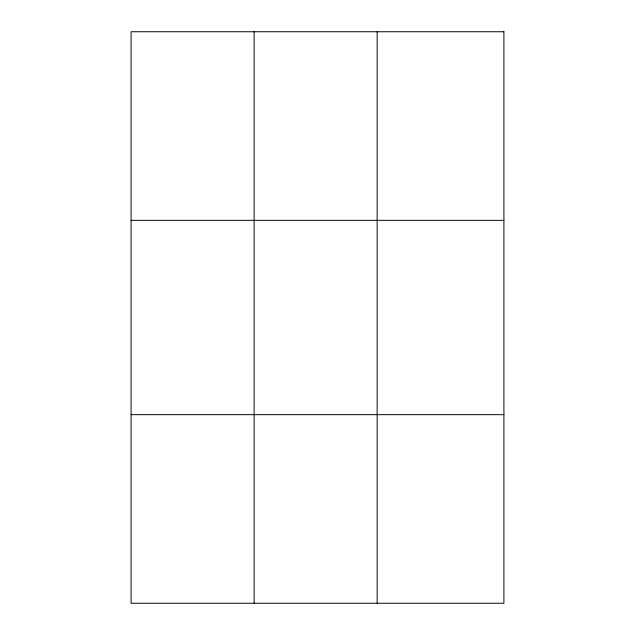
<?xml version="1.0" encoding="UTF-8"?>
<svg xmlns="http://www.w3.org/2000/svg" width="635" height="635" viewBox="0 0 635 635"><rect width="100%" height="100%" fill="white"/><g stroke="black" fill="none" stroke-linecap="round" stroke-linejoin="round"><path stroke-width="0.95" d="M254.119 603.25L254.119 31.75M377.15 603.25L377.15 31.75M131.088 220.345L503.912 220.345M131.088 414.655L503.912 414.655M503.912 31.75L503.912 603.25L131.088 603.25L131.088 31.75L503.912 31.75"/></g></svg>
